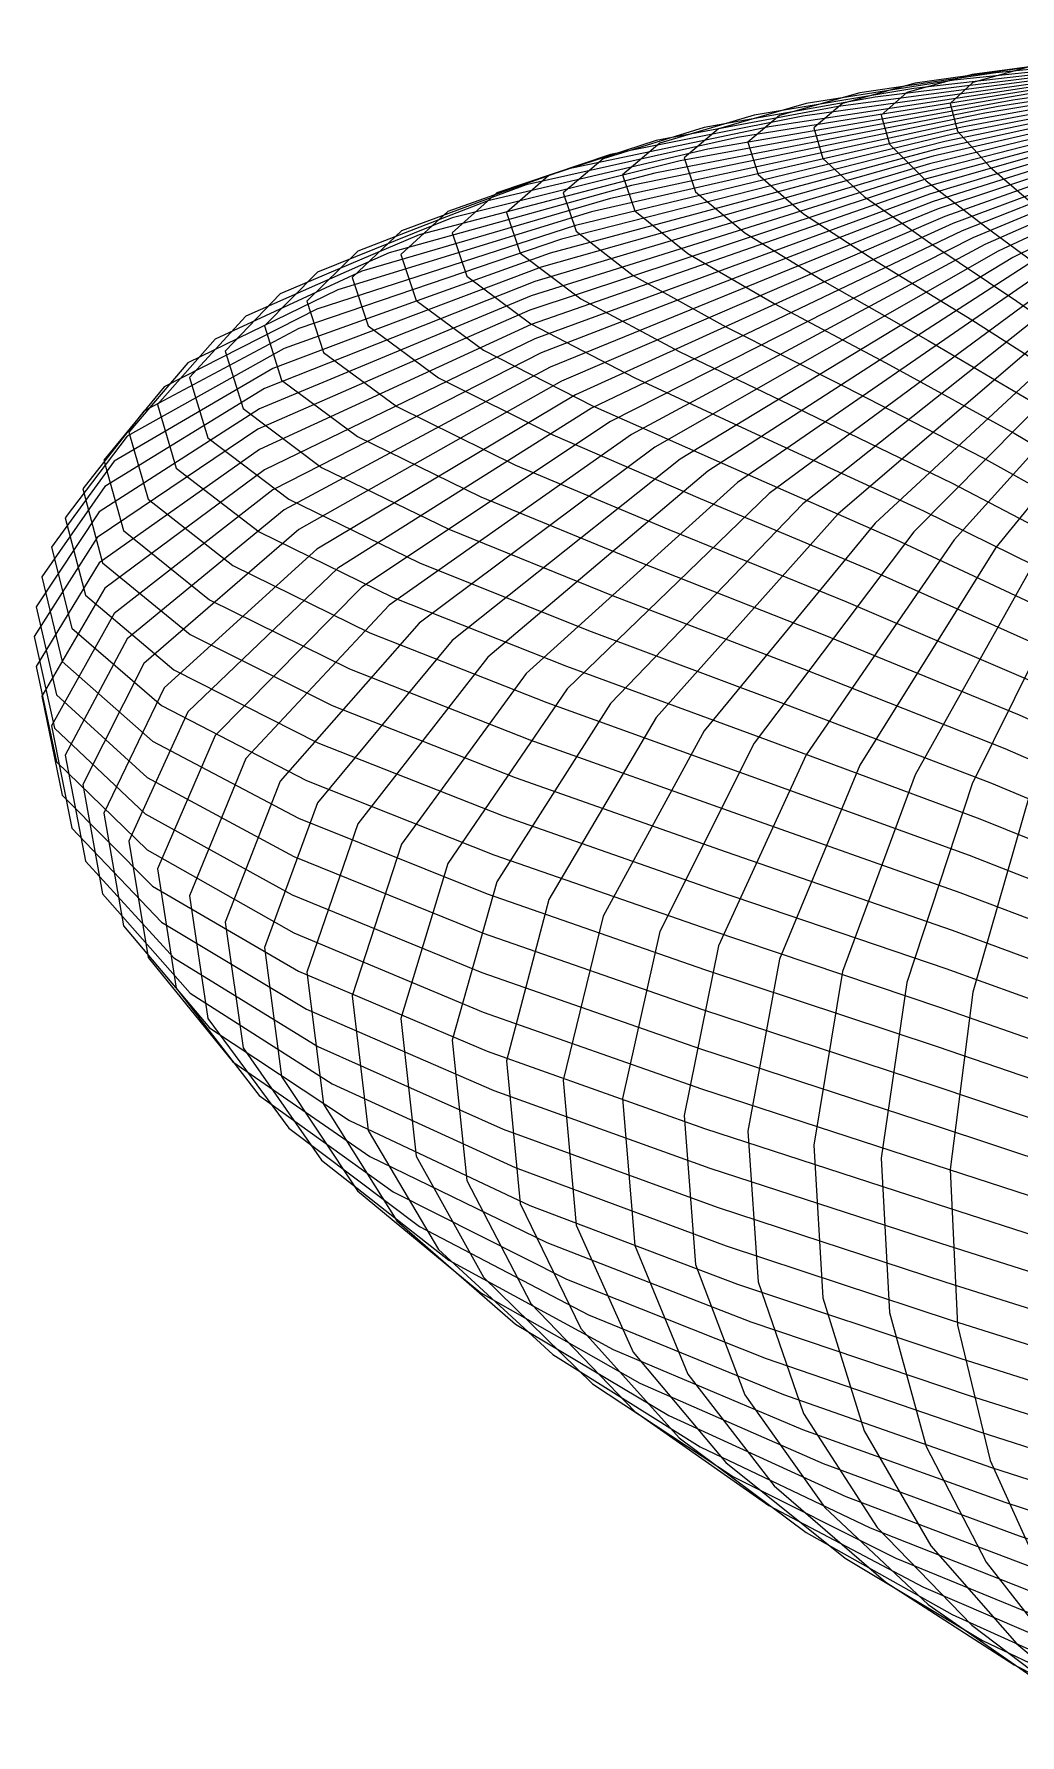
# Model space of a CAD drawing. Header units: metres. Extents: x -281 to 281, y -200 to 200.
# Drawn here: x -281.2 to -87, y -135.2 to 200 of the extents above; entities that cross this region are included whole.
import ezdxf

# ---------------------------------------------------------------- set-up
doc = ezdxf.new("R2010")
doc.units = ezdxf.units.M

msp = doc.modelspace()

# ---------------------------------------------------------------- linework, layer by layer
for p, q in [((0, 200), (-105.45, 171.45)), ((0, 200), (-105.31, 169.96)), ((0, 200), (-105.31, 172.94)), ((0, 200), (-104.87, 168.47)), ((0, 200), (-104.87, 174.43)), ((0, 200), (-104.15, 166.99)), ((0, 200), (-104.15, 175.91)), ((0, 200), (-103.15, 165.52)), ((0, 200), (-103.15, 177.38)), ((0, 200), (-101.86, 164.07)), ((0, 200), (-101.86, 178.83)), ((0, 200), (-100.29, 162.64)), ((0, 200), (-100.29, 180.26)), ((0, 200), (-98.45, 161.24)), ((0, 200), (-98.45, 181.66)), ((0, 200), (-96.33, 159.86)), ((0, 200), (-96.33, 183.04)), ((0, 200), (-93.96, 158.51)), ((0, 200), (-93.96, 184.39)), ((0, 200), (-91.32, 157.2)), ((0, 200), (-91.32, 185.7)), ((0, 200), (-88.44, 155.93)), ((0, 200), (-88.44, 186.97)), ((-61.98, 194.51), (-107.92, 189.29)), ((-57.43, 195.35), (-100, 190.89)), ((-74.68, 194.93), (-96.46, 192.04)), ((-52.72, 196.13), (-91.8, 192.37)), ((-74.56, 191.6), (-129.82, 183.78)), ((-70.56, 192.63), (-122.85, 185.73)), ((-91.8, 192.37), (-118.57, 188.4)), ((-66.36, 193.6), (-115.54, 187.57)), ((-96.46, 192.04), (-109.33, 188.5)), ((-83.35, 193.71), (-107.66, 190.31)), ((-84.99, 193.57), (-96.33, 190.42)), ((-85.31, 188.2), (-148.54, 177.34)), ((-81.95, 189.39), (-142.68, 179.58)), ((-107.92, 189.29), (-139.39, 184.04)), ((-78.36, 190.52), (-136.44, 181.73)), ((-118.57, 188.4), (-134.4, 183.94)), ((-100, 190.89), (-129.16, 186.31)), ((-107.66, 190.31), (-122.03, 186.34)), ((-109.33, 188.5), (-114.39, 184.02)), ((-96.33, 190.42), (-100.79, 186.28)), ((-93.96, 184.39), (-163.59, 170.12)), ((-91.32, 185.7), (-159, 172.6)), ((-122.85, 185.73), (-158.68, 179)), ((-88.44, 186.97), (-153.98, 175.01)), ((-115.54, 187.57), (-149.24, 181.6)), ((-129.16, 186.31), (-146.4, 181.31)), ((-122.03, 186.34), (-127.68, 181.49)), ((-100.79, 186.28), (-99.34, 180.83)), ((-136.44, 181.73), (-176.24, 173.34)), ((-98.45, 181.66), (-171.41, 164.95)), ((-149.24, 181.6), (-169.16, 175.41)), ((-96.33, 183.04), (-167.73, 167.56)), ((-129.82, 183.78), (-167.69, 176.24)), ((-139.39, 184.04), (-158, 178.47)), ((-146.4, 181.31), (-153.18, 175.6)), ((-134.4, 183.94), (-140.62, 178.68)), ((-127.68, 181.49), (-125.85, 175.47)), ((-114.39, 184.02), (-112.75, 178.31)), ((-142.68, 179.58), (-184.3, 170.29)), ((-158.68, 179), (-179.86, 172.14)), ((-101.86, 178.83), (-177.34, 159.58)), ((-100.29, 180.26), (-174.61, 162.29)), ((-158, 178.47), (-165.31, 172.26)), ((-140.62, 178.68), (-138.6, 172.32)), ((-112.75, 178.31), (-105.49, 171.05)), ((-99.34, 180.83), (-92.94, 173.78)), ((-153.98, 175.01), (-198.89, 163.81)), ((-148.54, 177.34), (-191.86, 167.12)), ((-167.69, 176.24), (-190.07, 168.68)), ((-104.87, 174.43), (-182.59, 151.24)), ((-104.15, 175.91), (-181.34, 154.05)), ((-103.15, 177.38), (-179.59, 156.83)), ((-169.16, 175.41), (-177, 168.68)), ((-153.18, 175.6), (-150.97, 168.87)), ((-125.85, 175.47), (-117.74, 167.97)), ((-159, 172.6), (-205.38, 160.4)), ((-176.24, 173.34), (-199.76, 165.04)), ((-179.86, 172.14), (-188.19, 164.85)), ((-105.45, 171.45), (-183.6, 145.6)), ((-105.31, 172.94), (-183.35, 148.43)), ((-165.31, 172.26), (-162.93, 165.14)), ((-138.6, 172.32), (-129.67, 164.56)), ((-105.49, 171.05), (-93.71, 161.95)), ((-92.94, 173.78), (-82.57, 164.84)), ((-163.59, 170.12), (-211.3, 156.88)), ((-184.3, 170.29), (-208.9, 161.21)), ((-190.07, 168.68), (-198.87, 160.8)), ((-105.31, 169.96), (-183.35, 142.77)), ((-104.87, 168.47), (-182.59, 139.96)), ((-177, 168.68), (-174.45, 161.12)), ((-150.97, 168.87), (-141.25, 160.83)), ((-117.74, 167.97), (-104.6, 158.71)), ((-171.41, 164.95), (-221.4, 149.57)), ((-191.86, 167.12), (-217.46, 157.23)), ((-167.73, 167.56), (-216.65, 153.27)), ((-199.76, 165.04), (-209.01, 156.53)), ((-188.19, 164.85), (-185.48, 156.84)), ((-104.15, 166.99), (-181.34, 137.15)), ((-103.15, 165.52), (-179.59, 134.37)), ((-162.93, 165.14), (-152.44, 156.78)), ((-129.67, 164.56), (-115.2, 155.11)), ((-174.61, 162.29), (-225.54, 145.79)), ((-198.89, 163.81), (-225.43, 153.09)), ((-208.9, 161.21), (-218.57, 152.05)), ((-101.86, 164.07), (-177.34, 131.62)), ((-100.29, 162.64), (-174.61, 128.91)), ((-174.45, 161.12), (-163.21, 152.43)), ((-98.45, 161.24), (-171.41, 126.25)), ((-93.71, 161.95), (-78.52, 150.71)), ((-205.38, 160.4), (-232.79, 148.8)), ((-177.34, 159.58), (-229.07, 141.95)), ((-198.87, 160.8), (-196.01, 152.3)), ((-96.33, 159.86), (-167.73, 123.64)), ((-93.96, 158.51), (-163.59, 121.08)), ((-141.25, 160.83), (-125.48, 151.17)), ((-104.6, 158.71), (-87.64, 147.36)), ((-211.3, 156.88), (-239.5, 144.38)), ((-179.59, 156.83), (-231.97, 138.06)), ((-217.46, 157.23), (-227.54, 147.38)), ((-209.01, 156.53), (-206, 147.51)), ((-185.48, 156.84), (-173.54, 147.79)), ((-91.32, 157.2), (-159, 118.6)), ((-88.44, 155.93), (-153.98, 116.19)), ((-152.44, 156.78), (-135.43, 146.9)), ((-85.31, 154.7), (-148.54, 113.86)), ((-115.2, 155.11), (-96.52, 143.65)), ((-216.65, 153.27), (-245.56, 139.85)), ((-225.43, 153.09), (-235.88, 142.52)), ((-182.59, 151.24), (-235.85, 130.15)), ((-181.34, 154.05), (-234.23, 134.12)), ((-218.57, 152.05), (-215.42, 142.49)), ((-196.01, 152.3), (-183.39, 142.87)), ((-163.21, 152.43), (-145, 142.31)), ((-81.95, 153.51), (-142.68, 111.62)), ((-78.36, 152.38), (-136.44, 109.47)), ((-74.56, 151.3), (-129.82, 107.42)), ((-125.48, 151.17), (-105.14, 139.59)), ((-221.4, 149.57), (-250.95, 135.2)), ((-232.79, 148.8), (-243.57, 137.5)), ((-183.35, 148.43), (-236.83, 126.15)), ((-206, 147.51), (-192.73, 137.69)), ((-173.54, 147.79), (-154.17, 137.41)), ((-70.56, 150.27), (-122.85, 105.47)), ((-66.36, 149.3), (-115.54, 103.63)), ((-61.98, 148.39), (-107.92, 101.91)), ((-57.43, 147.55), (-100, 100.31)), ((-225.54, 145.79), (-255.64, 130.47)), ((-239.5, 144.38), (-250.6, 132.32)), ((-183.6, 145.6), (-237.15, 122.15)), ((-227.54, 147.38), (-224.26, 137.26)), ((-135.43, 146.9), (-113.47, 135.19)), ((-52.72, 146.77), (-91.8, 98.83)), ((-87.64, 147.36), (-68.1, 133.65)), ((-229.07, 141.95), (-259.64, 125.65)), ((-183.35, 142.77), (-236.83, 118.15)), ((-235.88, 142.52), (-232.48, 131.82)), ((-215.42, 142.49), (-201.55, 132.25)), ((-183.39, 142.87), (-162.92, 132.22)), ((-145, 142.31), (-121.49, 130.46)), ((-96.52, 143.65), (-75, 129.9)), ((-231.97, 138.06), (-262.93, 120.76)), ((-245.56, 139.85), (-256.93, 127.01)), ((-243.57, 137.5), (-240.06, 126.2)), ((-182.59, 139.96), (-235.85, 114.15)), ((-192.73, 137.69), (-171.22, 126.75)), ((-105.14, 139.59), (-81.7, 125.8)), ((-234.23, 134.12), (-265.49, 115.82)), ((-250.95, 135.2), (-262.57, 121.57)), ((-181.34, 137.15), (-234.23, 110.18)), ((-179.59, 134.37), (-231.97, 106.24)), ((-224.26, 137.26), (-209.82, 126.58)), ((-154.17, 137.41), (-129.18, 125.41)), ((-113.47, 135.19), (-88.17, 121.35)), ((-250.6, 132.32), (-246.99, 120.4)), ((-232.48, 131.82), (-217.51, 120.69)), ((-177.34, 131.62), (-229.07, 102.35)), ((-201.55, 132.25), (-179.05, 121.02)), ((-162.92, 132.22), (-136.51, 120.06)), ((-255.64, 130.47), (-267.48, 116.01)), ((-235.85, 130.15), (-267.33, 110.83)), ((-174.61, 128.91), (-225.54, 98.51)), ((-121.49, 130.46), (-94.4, 116.57)), ((-259.64, 125.65), (-271.67, 110.37)), ((-236.83, 126.15), (-268.43, 105.82)), ((-256.93, 127.01), (-253.23, 114.45)), ((-240.06, 126.2), (-224.6, 114.6)), ((-171.41, 126.25), (-221.4, 94.73)), ((-209.82, 126.58), (-186.4, 115.04)), ((-171.22, 126.75), (-143.46, 114.42)), ((-129.18, 125.41), (-100.37, 111.47)), ((-262.93, 120.76), (-275.1, 104.64)), ((-237.15, 122.15), (-268.8, 100.8)), ((-262.57, 121.57), (-258.79, 108.35)), ((-217.51, 120.69), (-193.23, 108.83)), ((-167.73, 123.64), (-216.65, 91.03)), ((-163.59, 121.08), (-211.3, 87.42)), ((-179.05, 121.02), (-150.03, 108.5)), ((-88.17, 121.35), (-61.1, 105.09)), ((-236.83, 118.15), (-268.43, 95.78)), ((-246.99, 120.4), (-231.08, 108.32)), ((-159, 118.6), (-205.38, 83.9)), ((-136.51, 120.06), (-106.07, 106.07)), ((-265.49, 115.82), (-277.79, 98.85)), ((-267.48, 116.01), (-263.63, 102.14)), ((-235.85, 114.15), (-267.33, 90.77)), ((-253.23, 114.45), (-236.93, 101.87)), ((-224.6, 114.6), (-199.53, 102.4)), ((-153.98, 116.19), (-198.89, 80.48)), ((-186.4, 115.04), (-156.18, 102.34)), ((-143.46, 114.42), (-111.47, 100.37)), ((-94.4, 116.57), (-65.42, 100.36)), ((-267.33, 110.83), (-279.71, 93.01)), ((-148.54, 113.86), (-191.86, 77.18)), ((-142.68, 111.62), (-184.3, 74.01)), ((-100.37, 111.47), (-69.56, 95.31)), ((-271.67, 110.37), (-267.75, 95.81)), ((-234.23, 110.18), (-265.49, 85.78)), ((-258.79, 108.35), (-242.12, 95.27)), ((-231.08, 108.32), (-205.29, 95.77)), ((-193.23, 108.83), (-161.91, 95.93)), ((-136.44, 109.47), (-176.24, 70.96)), ((-129.82, 107.42), (-167.69, 68.06)), ((-150.03, 108.5), (-116.57, 94.4)), ((-268.43, 105.82), (-280.86, 87.14)), ((-275.1, 104.64), (-271.14, 89.4)), ((-231.97, 106.24), (-262.93, 80.84)), ((-122.85, 105.47), (-158.68, 65.3)), ((-106.07, 106.07), (-73.5, 89.96)), ((-268.8, 100.8), (-281.25, 81.25)), ((-263.63, 102.14), (-246.66, 88.53)), ((-229.07, 102.35), (-259.64, 75.95)), ((-236.93, 101.87), (-210.48, 88.97)), ((-199.53, 102.4), (-167.19, 89.3)), ((-156.18, 102.34), (-121.35, 88.17)), ((-115.54, 103.63), (-149.24, 62.7)), ((-107.92, 101.91), (-139.39, 60.26)), ((-277.79, 98.85), (-273.79, 82.91)), ((-225.54, 98.51), (-255.64, 71.13)), ((-100, 100.31), (-129.16, 57.99)), ((-91.8, 98.83), (-118.57, 55.9)), ((-111.47, 100.37), (-77.25, 84.32)), ((-83.35, 97.49), (-107.66, 53.99)), ((-268.43, 95.78), (-280.86, 75.36)), ((-267.75, 95.81), (-250.51, 81.68)), ((-221.4, 94.73), (-250.95, 66.4)), ((-242.12, 95.27), (-215.1, 82.01)), ((-205.29, 95.77), (-172.01, 82.47)), ((-161.91, 95.93), (-125.8, 81.7)), ((-116.57, 94.4), (-80.78, 78.4)), ((-74.68, 96.27), (-96.46, 52.26)), ((-279.71, 93.01), (-275.68, 76.37)), ((-267.33, 90.77), (-279.71, 69.49)), ((-216.65, 91.03), (-245.56, 61.75)), ((-271.14, 89.4), (-253.68, 74.73)), ((-246.66, 88.53), (-219.12, 74.9)), ((-211.3, 87.42), (-239.5, 57.22)), ((-210.48, 88.97), (-176.36, 75.45)), ((-167.19, 89.3), (-129.9, 75)), ((-121.35, 88.17), (-84.1, 72.24)), ((-280.86, 87.14), (-276.82, 69.79)), ((-265.49, 85.78), (-277.79, 63.65)), ((-205.38, 83.9), (-232.79, 52.8)), ((-281.25, 81.25), (-277.2, 63.2)), ((-262.93, 80.84), (-275.1, 57.86)), ((-273.79, 82.91), (-256.16, 67.7)), ((-250.51, 81.68), (-222.55, 67.67)), ((-198.89, 80.48), (-225.43, 48.51)), ((-215.1, 82.01), (-180.23, 68.27)), ((-172.01, 82.47), (-133.65, 68.1)), ((-125.8, 81.7), (-87.18, 65.83)), ((-191.86, 77.18), (-217.46, 44.37)), ((-280.86, 75.36), (-276.82, 56.61)), ((-275.68, 76.37), (-257.93, 60.62)), ((-259.64, 75.95), (-271.67, 52.13)), ((-253.68, 74.73), (-225.37, 60.34)), ((-219.12, 74.9), (-183.6, 60.94)), ((-184.3, 74.01), (-208.9, 40.38)), ((-176.36, 75.45), (-137.03, 61.01)), ((-129.9, 75), (-90.02, 59.2)), ((-255.64, 71.13), (-267.48, 46.49)), ((-176.24, 70.96), (-199.76, 36.56)), ((-279.71, 69.49), (-275.68, 50.03)), ((-276.82, 69.79), (-258.99, 53.49)), ((-256.16, 67.7), (-227.56, 52.93)), ((-222.55, 67.67), (-186.47, 53.48)), ((-167.69, 68.06), (-190.07, 32.92)), ((-180.23, 68.27), (-140.04, 53.76)), ((-133.65, 68.1), (-92.62, 52.37)), ((-250.95, 66.4), (-262.57, 40.93)), ((-158.68, 65.3), (-179.86, 29.46)), ((-87.18, 65.83), (-48.31, 48.03)), ((-277.79, 63.65), (-273.79, 43.49)), ((-277.2, 63.2), (-259.35, 46.35)), ((-257.93, 60.62), (-229.14, 45.45)), ((-245.56, 61.75), (-256.93, 35.49)), ((-225.37, 60.34), (-188.83, 45.92)), ((-183.6, 60.94), (-142.66, 46.35)), ((-149.24, 62.7), (-169.16, 26.19)), ((-137.03, 61.01), (-94.96, 45.35)), ((-275.1, 57.86), (-271.14, 37)), ((-239.5, 57.22), (-250.6, 30.18)), ((-139.39, 60.26), (-158, 23.13)), ((-129.16, 57.99), (-146.4, 20.29)), ((-90.02, 59.2), (-49.88, 41.6)), ((-276.82, 56.61), (-258.99, 39.21)), ((-140.04, 53.76), (-97.05, 38.17)), ((-118.57, 55.9), (-134.4, 17.66)), ((-107.66, 53.99), (-122.03, 15.26)), ((-271.67, 52.13), (-267.75, 30.59)), ((-258.99, 53.49), (-230.08, 37.94)), ((-232.79, 52.8), (-243.57, 25)), ((-227.56, 52.93), (-190.67, 38.28)), ((-186.47, 53.48), (-144.89, 38.82)), ((-96.46, 52.26), (-109.33, 13.1)), ((-84.99, 50.73), (-96.33, 11.18)), ((-92.62, 52.37), (-51.32, 34.97)), ((-275.68, 50.03), (-257.93, 32.08)), ((-225.43, 48.51), (-235.88, 19.98)), ((-267.48, 46.49), (-263.63, 24.26)), ((-259.35, 46.35), (-230.4, 30.4)), ((-229.14, 45.45), (-191.99, 30.57)), ((-217.46, 44.37), (-227.54, 15.12)), ((-188.83, 45.92), (-146.72, 31.19)), ((-142.66, 46.35), (-98.86, 30.84)), ((-94.96, 45.35), (-52.62, 28.17)), ((-273.79, 43.49), (-256.16, 25)), ((-262.57, 40.93), (-258.79, 18.05)), ((-208.9, 40.38), (-218.57, 10.45)), ((-271.14, 37), (-253.68, 17.97)), ((-258.99, 39.21), (-230.08, 22.86)), ((-230.08, 37.94), (-192.79, 22.82)), ((-190.67, 38.28), (-148.15, 23.47)), ((-144.89, 38.82), (-100.41, 23.38)), ((-97.05, 38.17), (-53.77, 21.21)), ((-256.93, 35.49), (-253.23, 11.95)), ((-199.76, 36.56), (-209.01, 5.97)), ((-267.75, 30.59), (-250.51, 11.02)), ((-257.93, 32.08), (-229.14, 15.35)), ((-250.6, 30.18), (-246.99, 6)), ((-230.4, 30.4), (-193.05, 15.05)), ((-190.07, 32.92), (-198.87, 1.7)), ((-191.99, 30.57), (-149.18, 15.68)), ((-146.72, 31.19), (-101.68, 15.82)), ((-98.86, 30.84), (-54.78, 14.1)), ((-179.86, 29.46), (-188.19, -2.35)), ((-263.63, 24.26), (-246.66, 4.17)), ((-256.16, 25), (-227.56, 7.87)), ((-243.57, 25), (-240.06, 0.2)), ((-169.16, 26.19), (-177, -6.18)), ((-148.15, 23.47), (-102.67, 8.18)), ((-230.08, 22.86), (-192.79, 7.28)), ((-192.79, 22.82), (-149.79, 7.85)), ((-158, 23.13), (-165.31, -9.76)), ((-146.4, 20.29), (-153.18, -13.1)), ((-100.41, 23.38), (-55.64, 6.87)), ((-258.79, 18.05), (-242.12, -2.57)), ((-253.68, 17.97), (-225.37, 0.46)), ((-235.88, 19.98), (-232.48, -5.42)), ((-134.4, 17.66), (-140.62, -16.18)), ((-229.14, 15.35), (-191.99, -0.47)), ((-227.54, 15.12), (-224.26, -10.86)), ((-193.05, 15.05), (-150, 0)), ((-149.18, 15.68), (-103.38, 0.47)), ((-122.03, 15.26), (-127.68, -18.99)), ((-101.68, 15.82), (-56.34, -0.46)), ((-253.23, 11.95), (-236.93, -9.17)), ((-250.51, 11.02), (-222.55, -6.87)), ((-218.57, 10.45), (-215.42, -16.09)), ((-109.33, 13.1), (-114.39, -21.52)), ((-96.33, 11.18), (-100.79, -23.78)), ((-227.56, 7.87), (-190.67, -8.18)), ((-192.79, 7.28), (-149.79, -7.85)), ((-149.79, 7.85), (-103.81, -7.28)), ((-102.67, 8.18), (-56.89, -7.87)), ((-246.99, 6), (-231.08, -15.62)), ((-246.66, 4.17), (-219.12, -14.1)), ((-209.01, 5.97), (-206, -21.11)), ((-240.06, 0.2), (-224.6, -21.9)), ((-225.37, 0.46), (-188.83, -15.83)), ((-198.87, 1.7), (-196.01, -25.9)), ((-103.38, 0.47), (-57.28, -15.35)), ((-242.12, -2.57), (-215.1, -21.21)), ((-191.99, -0.47), (-149.18, -15.68)), ((-188.19, -2.35), (-185.48, -30.44)), ((-150, 0), (-103.95, -15.05)), ((-232.48, -5.42), (-217.51, -27.99)), ((-177, -6.18), (-174.45, -34.72)), ((-236.93, -9.17), (-210.48, -28.17)), ((-222.55, -6.87), (-186.47, -23.38)), ((-190.67, -8.18), (-148.15, -23.47)), ((-165.31, -9.76), (-162.93, -38.74)), ((-149.79, -7.85), (-103.81, -22.82)), ((-103.81, -7.28), (-57.52, -22.86)), ((-224.26, -10.86), (-209.82, -33.88)), ((-153.18, -13.1), (-150.97, -42.47)), ((-231.08, -15.62), (-205.29, -34.97)), ((-219.12, -14.1), (-183.6, -30.84)), ((-215.42, -16.09), (-201.55, -39.55)), ((-188.83, -15.83), (-146.72, -31.19)), ((-149.18, -15.68), (-103.38, -30.57)), ((-140.62, -16.18), (-138.6, -45.92)), ((-103.95, -15.05), (-57.6, -30.4)), ((-127.68, -18.99), (-125.85, -49.07)), ((-224.6, -21.9), (-199.53, -41.6)), ((-215.1, -21.21), (-180.23, -38.17)), ((-206, -21.11), (-192.73, -44.99)), ((-186.47, -23.38), (-144.89, -38.82)), ((-114.39, -21.52), (-112.75, -51.91)), ((-103.81, -22.82), (-57.52, -37.94)), ((-196.01, -25.9), (-183.39, -50.17)), ((-148.15, -23.47), (-102.67, -38.28)), ((-100.79, -23.78), (-99.34, -54.43)), ((-217.51, -27.99), (-193.23, -48.03)), ((-210.48, -28.17), (-176.36, -45.35)), ((-185.48, -30.44), (-173.54, -55.09)), ((-183.6, -30.84), (-142.66, -46.35)), ((-146.72, -31.19), (-101.68, -45.93)), ((-103.38, -30.57), (-57.28, -45.45)), ((-209.82, -33.88), (-186.4, -54.24)), ((-205.29, -34.97), (-172.01, -52.37)), ((-174.45, -34.72), (-163.21, -59.73)), ((-201.55, -39.55), (-179.05, -60.22)), ((-180.23, -38.17), (-140.04, -53.76)), ((-162.93, -38.74), (-152.44, -64.08)), ((-144.89, -38.82), (-100.41, -53.48)), ((-102.67, -38.28), (-56.89, -52.93)), ((-199.53, -41.6), (-167.19, -59.2)), ((-150.97, -42.47), (-141.25, -68.13)), ((-192.73, -44.99), (-171.22, -65.96)), ((-176.36, -45.35), (-137.03, -61.01)), ((-142.66, -46.35), (-98.86, -60.94)), ((-138.6, -45.92), (-129.67, -71.86)), ((-101.68, -45.93), (-56.34, -60.34)), ((-193.23, -48.03), (-161.91, -65.83)), ((-183.39, -50.17), (-162.92, -71.42)), ((-125.85, -49.07), (-117.74, -75.27)), ((-172.01, -52.37), (-133.65, -68.1)), ((-112.75, -51.91), (-105.49, -78.35)), ((-100.41, -53.48), (-55.64, -67.67)), ((-186.4, -54.24), (-156.18, -72.24)), ((-173.54, -55.09), (-154.17, -76.61)), ((-140.04, -53.76), (-97.05, -68.27)), ((-99.34, -54.43), (-92.94, -81.08)), ((-179.05, -60.22), (-150.03, -78.4)), ((-167.19, -59.2), (-129.9, -75)), ((-163.21, -59.73), (-144.99, -81.51)), ((-137.03, -61.01), (-94.96, -75.45)), ((-98.86, -60.94), (-54.78, -74.9)), ((-171.22, -65.96), (-143.46, -84.32)), ((-161.91, -65.83), (-125.8, -81.7)), ((-152.44, -64.08), (-135.43, -86.1)), ((-141.25, -68.13), (-125.48, -90.37)), ((-133.65, -68.1), (-92.62, -82.47)), ((-97.05, -68.27), (-53.77, -82.01)), ((-162.92, -71.42), (-136.51, -89.96)), ((-156.18, -72.24), (-121.35, -88.17)), ((-129.67, -71.86), (-115.2, -94.31)), ((-154.17, -76.61), (-129.18, -95.31)), ((-129.9, -75), (-90.02, -89.3)), ((-117.74, -75.27), (-104.6, -97.91)), ((-94.96, -75.45), (-52.62, -88.97)), ((-150.03, -78.4), (-116.57, -94.4)), ((-105.49, -78.35), (-93.71, -101.15)), ((-144.99, -81.51), (-121.49, -100.36)), ((-125.8, -81.7), (-87.18, -95.93)), ((-92.94, -81.08), (-82.57, -104.04)), ((-92.62, -82.47), (-51.32, -95.77)), ((-143.46, -84.32), (-111.47, -100.37)), ((-135.43, -86.1), (-113.47, -105.09)), ((-136.51, -89.96), (-106.07, -106.07)), ((-125.48, -90.37), (-105.14, -109.49)), ((-121.35, -88.17), (-84.1, -102.34)), ((-90.02, -89.3), (-49.88, -102.4)), ((-129.18, -95.31), (-100.37, -111.47)), ((-116.57, -94.4), (-80.78, -108.5)), ((-115.2, -94.31), (-96.52, -113.56)), ((-87.18, -95.93), (-48.31, -108.83)), ((-121.49, -100.36), (-94.4, -116.57)), ((-111.47, -100.37), (-77.25, -114.42)), ((-104.6, -97.91), (-87.64, -117.26)), ((-93.71, -101.15), (-78.52, -120.61)), ((-113.47, -105.09), (-88.17, -121.35)), ((-106.07, -106.07), (-73.5, -120.06)), ((-105.14, -109.49), (-81.7, -125.8)), ((-100.37, -111.47), (-69.56, -125.41)), ((-96.52, -113.56), (-75, -129.9)), ((-94.4, -116.57), (-65.42, -130.46)), ((-87.64, -117.26), (-68.1, -133.65)), ((-88.17, -121.35), (-61.1, -135.19))]:
    msp.add_line(p, q)

doc.saveas('drawing.dxf')
